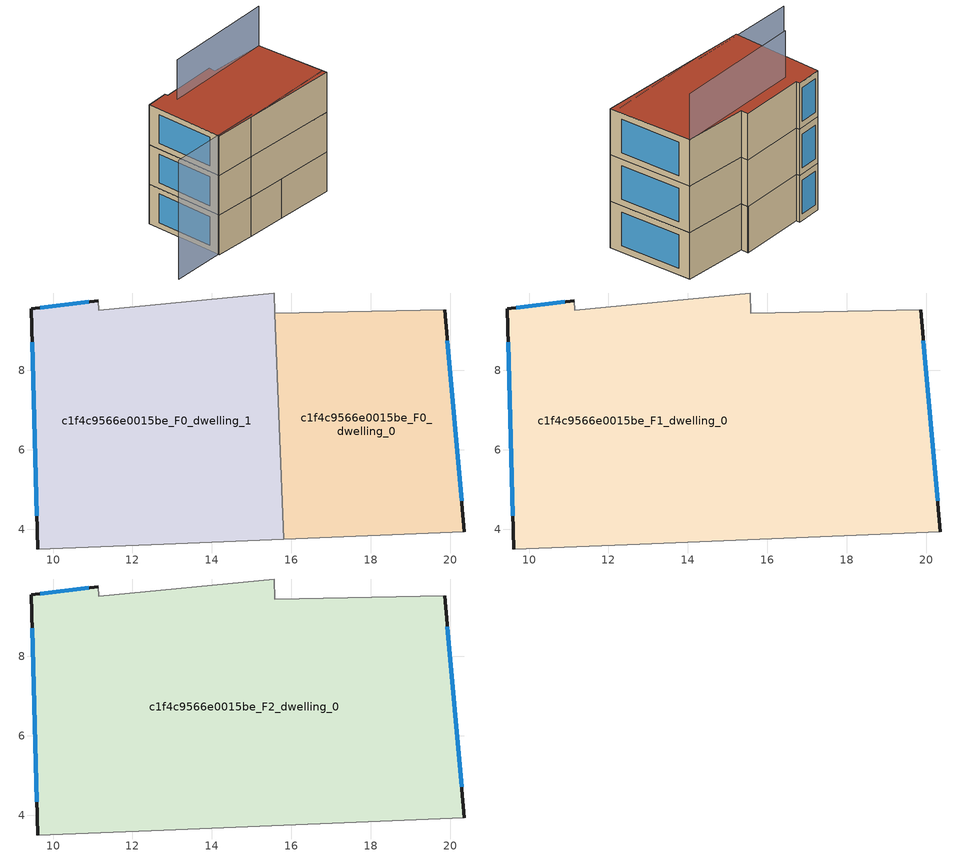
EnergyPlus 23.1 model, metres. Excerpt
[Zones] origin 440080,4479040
c1f4c9566e0015be_F0_dwelling_0
 floor ground (EU_floor_Construction): 19.86,9.53 20.36,3.94 15.82,3.75 15.58,9.44 z0
 wall outside (EU_wall_Construction): 20.36,3.94 19.86,9.53 z0:3
 wall adiabatic (EU_wall_Construction): 19.86,9.53 15.58,9.44 / 15.82,3.75 20.36,3.94 z0:3
 wall to c1f4c9566e0015be_F0_dwelling_1 (EU_wall_Construction): 15.58,9.44 15.82,3.75 z0:3
 window (EU_Window_Construction): 20.29,4.71 19.93,8.75 z0.42:2.58
c1f4c9566e0015be_F0_dwelling_1
 floor ground (EU_floor_Construction): 15.57,9.95 15.58,9.44 15.82,3.75 12.79,3.62 9.61,3.5 9.45,9.55 11.14,9.75 11.15,9.52 15.56,9.95 z0
 wall outside (EU_wall_Construction): 11.14,9.75 9.45,9.55 9.61,3.5 z0:3
 wall adiabatic (EU_wall_Construction): 9.61,3.5 12.79,3.62 15.82,3.75 / 15.58,9.44 15.57,9.95 15.56,9.95 11.15,9.52 11.14,9.75 z0:3
 window (EU_Window_Construction): 9.47,8.71 9.59,4.34 / 10.9,9.72 9.68,9.58 z0.42:2.58
c1f4c9566e0015be_F1_dwelling_0
 floor to c1f4c9566e0015be_F0_dwelling_0 (EU_floor_Construction): 19.86,9.53 20.36,3.94 15.81,3.75 15.58,9.44 z3
 floor to c1f4c9566e0015be_F0_dwelling_1 (EU_floor_Construction): 15.57,9.95 15.58,9.44 15.81,3.75 12.79,3.62 9.61,3.5 9.45,9.55 11.14,9.75 11.15,9.52 15.56,9.95 z3
 wall outside (EU_wall_Construction): 20.36,3.94 19.86,9.53 / 11.14,9.75 9.45,9.55 9.61,3.5 z3:6
 wall adiabatic (EU_wall_Construction): 19.86,9.53 15.58,9.44 15.57,9.95 11.15,9.52 11.14,9.75 / 9.61,3.5 12.79,3.62 20.36,3.94 z3:6
 window (EU_Window_Construction): 20.29,4.71 19.93,8.75 / 9.47,8.71 9.59,4.34 / 10.9,9.72 9.68,9.58 z3.42:5.58
c1f4c9566e0015be_F2_dwelling_0
 floor to c1f4c9566e0015be_F1_dwelling_0 (EU_floor_Construction): 19.86,9.53 20.36,3.94 12.79,3.62 9.61,3.5 9.45,9.55 11.14,9.75 11.15,9.52 15.57,9.95 15.58,9.44 z6
 wall outside (EU_wall_Construction): 20.36,3.94 19.86,9.53 / 11.14,9.75 9.45,9.55 9.61,3.5 z6:9
 wall adiabatic (EU_wall_Construction): 19.86,9.53 15.58,9.44 15.57,9.95 11.15,9.52 11.14,9.75 / 9.61,3.5 12.79,3.62 20.36,3.94 z6:9
 window (EU_Window_Construction): 20.29,4.71 19.93,8.75 / 9.47,8.71 9.59,4.34 / 10.9,9.72 9.68,9.58 z6.42:8.58
 roof outside (EU_roof_Construction): 20.36,3.94 19.86,9.53 15.58,9.44 15.57,9.95 11.15,9.52 11.14,9.75 9.45,9.55 9.61,3.5 12.79,3.62 z9
shading: 5.55,3.35 13.11,3.84 / 12.79,3.62 20.32,4.3 z0:9; 19.86,9.53 11.22,8.73 z0:12
[Building]
EU S2 Campaign: North Axis=0; Terrain=City; Solar Distribution=FullExterior
[Site:Location]
Madrid: Latitude=40.5; Longitude=-3.5; Time Zone=1; Elevation=609
[SizingPeriod:WeatherFileDays]
AnnualSizingPeriod: Begin Month=1; Begin Day of Month=1; End Month=12; End Day of Month=31; Day of Week for Start Day=Monday; Use Weather File Daylight Saving Period=No; Use Weather File Rain and Snow Indicators=No
[MATERIAL]
EU_InternalMass_Material: Roughness=MediumRough; Thickness=0.1; Conductivity=1; Density=1800; Specific Heat=900; Thermal Absorptance=0.9; Solar Absorptance=0.7; Visible Absorptance=0.7
[MATERIAL:NOMASS] Roughness=MediumRough; Thermal Absorptance=0.9; Solar Absorptance=0.7; Visible Absorptance=0.7
Name | Thermal Resistance
EU_wall_NoMass | 1.60022
EU_roof_NoMass | 1.57597
EU_floor_NoMass | 0.470652
[WINDOWMATERIAL:SIMPLEGLAZINGSYSTEM]
EU_Window_SimpleGlazing: UFactor=3.28802; Solar Heat Gain Coefficient=0.85; Visible Transmittance=0.85
[CONSTRUCTION]
EU_wall_Construction: EU_wall_NoMass
EU_roof_Construction: EU_roof_NoMass
EU_floor_Construction: EU_floor_NoMass
EU_InternalMass_Construction: EU_InternalMass_Material
EU_Window_Construction: EU_Window_SimpleGlazing
[ZONE] Type=1; Multiplier=1; Ceiling Height=autocalculate; Floor Area=autocalculate; Part of Total Floor Area=Yes
Name | Volume
c1f4c9566e0015be_F0_dwelling_0 | 74.8011
c1f4c9566e0015be_F1_dwelling_0 | 187.451
c1f4c9566e0015be_F2_dwelling_0 | 187.457
c1f4c9566e0015be_F0_dwelling_1 | 112.65
[INTERNALMASS] Construction=EU_InternalMass_Construction
Name | Zone or ZoneList | Surface Area
c1f4c9566e0015be_F0_dwelling_0_EU_InternalMass | c1f4c9566e0015be_F0_dwelling_0 | 24.9337
c1f4c9566e0015be_F0_dwelling_1_EU_InternalMass | c1f4c9566e0015be_F0_dwelling_1 | 37.5499
c1f4c9566e0015be_F1_dwelling_0_EU_InternalMass | c1f4c9566e0015be_F1_dwelling_0 | 62.4856
c1f4c9566e0015be_F2_dwelling_0_EU_InternalMass | c1f4c9566e0015be_F2_dwelling_0 | 62.4856
[OTHEREQUIPMENT] Fuel Type=Electricity; Design Level Calculation Method=Watts/Area; Power per Zone Floor Area=1; Fraction Latent=0; Fraction Radiant=0; Fraction Lost=0; Carbon Dioxide Generation Rate=0; EndUse Subcategory=EU_Step8_InternalGains
Name | Zone or ZoneList or Space or SpaceList | Schedule
EU_Step8_InternalGain_c1f4c9566e0015be_F0_dwelling_0_f000 | c1f4c9566e0015be_F0_dwelling_0 | EU_Step8_GainSchedule_c1f4c9566e0015be_F0_dwelling_0_f000
EU_Step8_InternalGain_c1f4c9566e0015be_F0_dwelling_1_f000 | c1f4c9566e0015be_F0_dwelling_1 | EU_Step8_GainSchedule_c1f4c9566e0015be_F0_dwelling_1_f000
EU_Step8_InternalGain_c1f4c9566e0015be_F1_dwelling_0_f000 | c1f4c9566e0015be_F1_dwelling_0 | EU_Step8_GainSchedule_c1f4c9566e0015be_F1_dwelling_0_f000
EU_Step8_InternalGain_c1f4c9566e0015be_F2_dwelling_0_f000 | c1f4c9566e0015be_F2_dwelling_0 | EU_Step8_GainSchedule_c1f4c9566e0015be_F2_dwelling_0_f000
[ZONEVENTILATION:DESIGNFLOWRATE] Schedule=EU_AlwaysOn; Design Flow Rate Calculation Method=AirChanges/Hour; Air Changes per Hour=0.480704; Ventilation Type=Natural; Fan Pressure Rise=0; Fan Total Efficiency=1; Constant Term Coefficient=1; Temperature Term Coefficient=0; Velocity Term Coefficient=0; Velocity Squared Term Coefficient=0; Minimum Indoor Temperature=-100; Maximum Indoor Temperature=100; Delta Temperature=-100; Minimum Outdoor Temperature=-100; Maximum Outdoor Temperature=100; Maximum Wind Speed=40
Name | Zone or ZoneList or Space or SpaceList
EU_ConstantAir_c1f4c9566e0015be_F0_dwelling_0 | c1f4c9566e0015be_F0_dwelling_0
EU_ConstantAir_c1f4c9566e0015be_F0_dwelling_1 | c1f4c9566e0015be_F0_dwelling_1
EU_ConstantAir_c1f4c9566e0015be_F1_dwelling_0 | c1f4c9566e0015be_F1_dwelling_0
EU_ConstantAir_c1f4c9566e0015be_F2_dwelling_0 | c1f4c9566e0015be_F2_dwelling_0
[HVACTEMPLATE:THERMOSTAT] Constant Heating Setpoint=20; Constant Cooling Setpoint=50
EU_HeatOnly_c1f4c9566e0015be_F0_dwelling_0; EU_HeatOnly_c1f4c9566e0015be_F0_dwelling_1; EU_HeatOnly_c1f4c9566e0015be_F1_dwelling_0; EU_HeatOnly_c1f4c9566e0015be_F2_dwelling_0
[HVACTEMPLATE:ZONE:IDEALLOADSAIRSYSTEM] System Availability Schedule=EU_AlwaysOn; Maximum Heating Supply Air Temperature=50; Minimum Cooling Supply Air Temperature=13; Maximum Heating Supply Air Humidity Ratio=0.0156; Minimum Cooling Supply Air Humidity Ratio=0.0077; Heating Limit=NoLimit; Cooling Limit=NoLimit; Heating Availability Schedule=EU_AlwaysOn; Cooling Availability Schedule=EU_CoolingOff; Dehumidification Control Type=ConstantSensibleHeatRatio; Cooling Sensible Heat Ratio=0.7; Dehumidification Setpoint=60; Humidification Control Type=None; Humidification Setpoint=30; Outdoor Air Method=None; Outdoor Air Flow Rate per Person=0.00944; Outdoor Air Flow Rate per Zone Floor Area=0; Outdoor Air Flow Rate per Zone=0; Demand Controlled Ventilation Type=None; Outdoor Air Economizer Type=NoEconomizer; Heat Recovery Type=None; Sensible Heat Recovery Effectiveness=0.7; Latent Heat Recovery Effectiveness=0.65
Name | Template Thermostat
c1f4c9566e0015be_F0_dwelling_0 | EU_HeatOnly_c1f4c9566e0015be_F0_dwelling_0
c1f4c9566e0015be_F0_dwelling_1 | EU_HeatOnly_c1f4c9566e0015be_F0_dwelling_1
c1f4c9566e0015be_F1_dwelling_0 | EU_HeatOnly_c1f4c9566e0015be_F1_dwelling_0
c1f4c9566e0015be_F2_dwelling_0 | EU_HeatOnly_c1f4c9566e0015be_F2_dwelling_0
[SIZING:ZONE] Zone Cooling Design Supply Air Temperature Input Method=SupplyAirTemperature; Zone Cooling Design Supply Air Temperature=13; Zone Heating Design Supply Air Temperature Input Method=SupplyAirTemperature; Zone Heating Design Supply Air Temperature=50; Zone Cooling Design Supply Air Humidity Ratio=0.008; Zone Heating Design Supply Air Humidity Ratio=0.008; Cooling Design Air Flow Method=DesignDay; Cooling Design Air Flow Rate=0; Cooling Minimum Air Flow per Zone Floor Area=0.000762; Cooling Minimum Air Flow=0; Cooling Minimum Air Flow Fraction=0.2; Heating Design Air Flow Method=DesignDay; Heating Design Air Flow Rate=0; Heating Maximum Air Flow per Zone Floor Area=0.002032; Heating Maximum Air Flow=0.141576; Heating Maximum Air Flow Fraction=0.3; Account for Dedicated Outdoor Air System=No; Dedicated Outdoor Air System Control Strategy=NeutralSupplyAir; Dedicated Outdoor Air Low Setpoint Temperature for Design=autosize; Dedicated Outdoor Air High Setpoint Temperature for Design=autosize; Zone Load Sizing Method=Sensible Load Only No Latent Load; Zone Latent Cooling Design Supply Air Humidity Ratio Input Method=HumidityRatioDifference; Zone Cooling Design Supply Air Humidity Ratio Difference=0.005; Zone Latent Heating Design Supply Air Humidity Ratio Input Method=HumidityRatioDifference; Zone Humidification Design Supply Air Humidity Ratio Difference=0.005
c1f4c9566e0015be_F0_dwelling_0; c1f4c9566e0015be_F0_dwelling_1; c1f4c9566e0015be_F1_dwelling_0; c1f4c9566e0015be_F2_dwelling_0
[SCHEDULE:CONSTANT]
Name | Hourly Value
EU_AlwaysOn | 1
EU_CoolingOff | 0
[SCHEDULE:FILE] Column Number=1; Rows to Skip at Top=0; Number of Hours of Data=8760; Column Separator=Comma; Interpolate to Timestep=No; Minutes per Item=60; Adjust Schedule for Daylight Savings=Yes
Name | File
EU_Step8_GainSchedule_c1f4c9566e0015be_F0_dwelling_0_f000 | ../../schedules/c1f4c9566e0015be/c1f4c9566e0015be_F0_dwelling_0_f000_gain.csv
EU_Step8_GainSchedule_c1f4c9566e0015be_F0_dwelling_1_f000 | ../../schedules/c1f4c9566e0015be/c1f4c9566e0015be_F0_dwelling_1_f000_gain.csv
EU_Step8_GainSchedule_c1f4c9566e0015be_F1_dwelling_0_f000 | ../../schedules/c1f4c9566e0015be/c1f4c9566e0015be_F1_dwelling_0_f000_gain.csv
EU_Step8_GainSchedule_c1f4c9566e0015be_F2_dwelling_0_f000 | ../../schedules/c1f4c9566e0015be/c1f4c9566e0015be_F2_dwelling_0_f000_gain.csv
